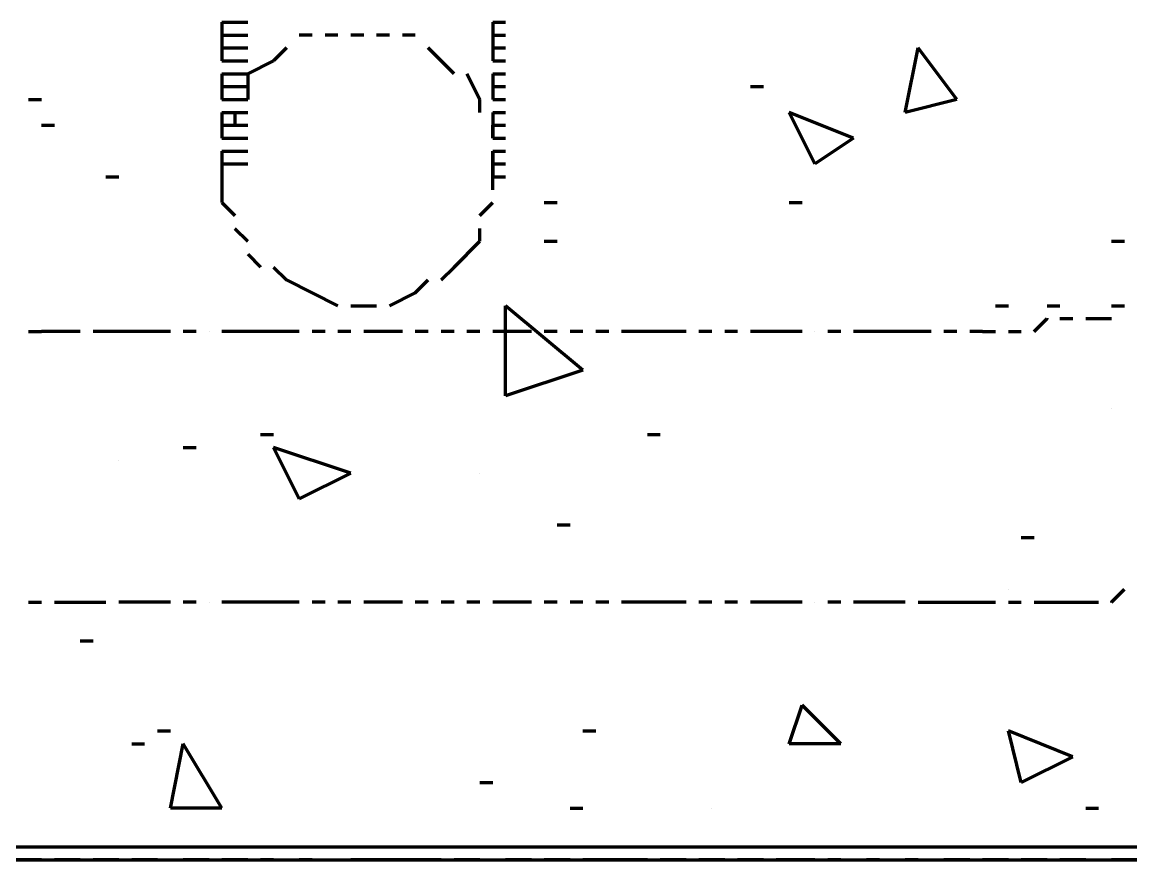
# Model space of a CAD drawing. Header units: inches. Extents: x 16 to 776, y 37 to 575.
# Drawn here: x 273.75 to 288.08, y 303.33 to 314.17 of the extents above; entities that cross this region are included whole.
import ezdxf

# ---------------------------------------------------------------- set-up
doc = ezdxf.new("R2010")
doc.units = ezdxf.units.IN
doc.header["$MEASUREMENT"] = 0
doc.layers.add('P', color=250, linetype='CONTINUOUS', lineweight=100)

msp = doc.modelspace()

# ---------------------------------------------------------------- linework, layer by layer
at = {"layer": 'P', "color": 0, "linetype": 'Continuous'}
for points in [[(276.333, 314.167), (276.5, 314.167)], [(276.333, 314.167), (276.333, 314)], [(276.333, 314.167), (276.5, 314.167)], [(276.5, 314.167), (276.667, 314.167)], [(276.5, 314.167), (276.667, 314.167)], [(279.833, 314.167), (280, 314.167)], [(279.833, 314.167), (279.833, 314)], [(279.833, 314.167), (280, 314.167)], [(280, 314.167), (280, 314.167)], [(280, 314.167), (280, 314.167)], [(276.333, 314), (276.5, 314)], [(276.333, 314), (276.333, 314)], [(276.333, 314), (276.5, 314)], [(276.333, 314), (276.5, 314)], [(276.333, 314), (276.333, 313.833)], [(276.333, 314), (276.5, 314)], [(276.5, 314), (276.667, 314)], [(276.5, 314), (276.667, 314)], [(276.5, 314), (276.667, 314)], [(276.5, 314), (276.667, 314)], [(277.5, 314), (277.333, 314)], [(277.833, 314), (277.667, 314)], [(278.167, 314), (278, 314)], [(278.5, 314), (278.333, 314)], [(278.833, 314), (278.667, 314)], [(279.833, 314), (280, 314)], [(279.833, 314), (279.833, 314)], [(279.833, 314), (280, 314)], [(279.833, 314), (280, 314)], [(279.833, 314), (279.833, 313.833)], [(279.833, 314), (280, 314)], [(280, 314), (280, 314)], [(280, 314), (280, 314)], [(280, 314), (280, 314)], [(280, 314), (280, 314)], [(276.333, 313.833), (276.5, 313.833)], [(276.333, 313.833), (276.333, 313.667)], [(276.333, 313.833), (276.5, 313.833)], [(276.5, 313.833), (276.667, 313.833)], [(276.5, 313.833), (276.667, 313.833)], [(277.167, 313.833), (277, 313.667)], [(279.167, 313.667), (279, 313.833)], [(279.833, 313.833), (280, 313.833)], [(279.833, 313.833), (279.833, 313.667)], [(279.833, 313.833), (280, 313.833)], [(280, 313.833), (280, 313.833)], [(280, 313.833), (280, 313.833)], [(285.167, 313), (285.333, 313.833)], [(285.833, 313.167), (285.333, 313.833)], [(276.333, 313.667), (276.5, 313.667)], [(276.333, 313.667), (276.5, 313.667)], [(276.333, 313.667), (276.5, 313.667)], [(276.5, 313.667), (276.667, 313.667)], [(276.5, 313.667), (276.667, 313.667)], [(276.5, 313.667), (276.667, 313.667)], [(277, 313.667), (276.667, 313.5)], [(279.333, 313.5), (279.167, 313.667)], [(279.833, 313.667), (280, 313.667)], [(279.833, 313.667), (280, 313.667)], [(279.833, 313.667), (280, 313.667)], [(280, 313.667), (280, 313.667)], [(280, 313.667), (280, 313.667)], [(280, 313.667), (280, 313.667)], [(276.333, 313.5), (276.5, 313.5)], [(276.333, 313.5), (276.5, 313.5)], [(276.333, 313.5), (276.5, 313.5)], [(276.333, 313.5), (276.5, 313.5)], [(276.333, 313.5), (276.333, 313.333)], [(276.333, 313.5), (276.5, 313.5)], [(276.5, 313.5), (276.667, 313.5)], [(276.5, 313.5), (276.667, 313.5)], [(276.5, 313.5), (276.667, 313.5)], [(276.5, 313.5), (276.667, 313.5)], [(276.5, 313.5), (276.667, 313.5)], [(276.667, 313.5), (276.667, 313.167)], [(279.667, 313.167), (279.5, 313.5)], [(279.833, 313.5), (280, 313.5)], [(279.833, 313.5), (280, 313.5)], [(279.833, 313.5), (280, 313.5)], [(279.833, 313.5), (280, 313.5)], [(279.833, 313.5), (279.833, 313.333)], [(279.833, 313.5), (280, 313.5)], [(280, 313.5), (280, 313.5)], [(280, 313.5), (280, 313.5)], [(280, 313.5), (280, 313.5)], [(280, 313.5), (280, 313.5)], [(280, 313.5), (280, 313.5)], [(276.333, 313.333), (276.5, 313.333)], [(276.333, 313.333), (276.333, 313.167)], [(276.333, 313.333), (276.5, 313.333)], [(276.5, 313.333), (276.667, 313.333)], [(276.5, 313.333), (276.667, 313.333)], [(279.833, 313.333), (280, 313.333)], [(279.833, 313.333), (279.833, 313.167)], [(279.833, 313.333), (280, 313.333)], [(280, 313.333), (280, 313.333)], [(280, 313.333), (280, 313.333)], [(283.167, 313.333), (283.333, 313.333)], [(273.833, 313.167), (274, 313.167)], [(276.333, 313.167), (276.5, 313.167)], [(276.333, 313.167), (276.5, 313.167)], [(276.333, 313.167), (276.5, 313.167)], [(276.5, 313.167), (276.667, 313.167)], [(276.5, 313.167), (276.667, 313.167)], [(276.5, 313.167), (276.667, 313.167)], [(279.667, 313), (279.667, 313.167)], [(279.833, 313.167), (280, 313.167)], [(279.833, 313.167), (280, 313.167)], [(279.833, 313.167), (280, 313.167)], [(280, 313.167), (280, 313.167)], [(280, 313.167), (280, 313.167)], [(280, 313.167), (280, 313.167)], [(285.833, 313.167), (285.167, 313)], [(276.333, 313), (276.5, 313)], [(276.333, 313), (276.5, 313)], [(276.333, 313), (276.5, 313)], [(276.333, 313), (276.5, 313)], [(276.333, 313), (276.333, 312.833)], [(276.333, 313), (276.5, 313)], [(276.5, 313), (276.667, 313)], [(276.5, 313), (276.667, 313)], [(276.5, 313), (276.667, 313)], [(276.5, 313), (276.667, 313)], [(276.5, 313), (276.667, 313)], [(276.5, 313), (276.5, 312.833)], [(279.833, 313), (280, 313)], [(279.833, 313), (280, 313)], [(279.833, 313), (280, 313)], [(279.833, 313), (280, 313)], [(279.833, 313), (279.833, 312.833)], [(279.833, 313), (280, 313)], [(280, 313), (280, 313)], [(280, 313), (280, 313)], [(280, 313), (280, 313)], [(280, 313), (280, 313)], [(280, 313), (280, 313)], [(284.5, 312.667), (283.667, 313)], [(284, 312.333), (283.667, 313)], [(274, 312.833), (274.167, 312.833)], [(276.333, 312.833), (276.5, 312.833)], [(276.333, 312.833), (276.333, 312.667)], [(276.333, 312.833), (276.5, 312.833)], [(276.333, 312.833), (276.333, 312.667)], [(276.5, 312.833), (276.667, 312.833)], [(276.5, 312.833), (276.667, 312.833)], [(279.833, 312.833), (280, 312.833)], [(279.833, 312.833), (279.833, 312.667)], [(279.833, 312.833), (280, 312.833)], [(279.833, 312.667), (279.833, 312.833)], [(280, 312.833), (280, 312.833)], [(280, 312.833), (280, 312.833)], [(276.333, 312.667), (276.5, 312.667)], [(276.333, 312.667), (276.5, 312.667)], [(276.333, 312.667), (276.5, 312.667)], [(276.333, 312.667), (276.5, 312.667)], [(276.333, 312.667), (276.5, 312.667)], [(276.333, 312.667), (276.5, 312.667)], [(276.5, 312.667), (276.667, 312.667)], [(276.5, 312.667), (276.667, 312.667)], [(276.5, 312.667), (276.667, 312.667)], [(276.5, 312.667), (276.667, 312.667)], [(276.5, 312.667), (276.667, 312.667)], [(276.5, 312.667), (276.667, 312.667)], [(279.833, 312.667), (280, 312.667)], [(279.833, 312.667), (280, 312.667)], [(279.833, 312.667), (280, 312.667)], [(279.833, 312.667), (280, 312.667)], [(279.833, 312.667), (280, 312.667)], [(279.833, 312.667), (280, 312.667)], [(280, 312.667), (280, 312.667)], [(280, 312.667), (280, 312.667)], [(280, 312.667), (280, 312.667)], [(280, 312.667), (280, 312.667)], [(280, 312.667), (280, 312.667)], [(280, 312.667), (280, 312.667)], [(284.5, 312.667), (284, 312.333)], [(276.333, 312.5), (276.5, 312.5)], [(276.333, 312.5), (276.333, 312.333)], [(276.333, 312.5), (276.5, 312.5)], [(276.333, 312.5), (276.333, 312.167)], [(276.5, 312.5), (276.667, 312.5)], [(276.5, 312.5), (276.667, 312.5)], [(279.833, 312.5), (280, 312.5)], [(279.833, 312.5), (279.833, 312.333)], [(279.833, 312.5), (280, 312.5)], [(279.833, 312.167), (279.833, 312.5)], [(280, 312.5), (280, 312.5)], [(280, 312.5), (280, 312.5)], [(276.333, 312.333), (276.5, 312.333)], [(276.333, 312.333), (276.333, 312.167)], [(276.5, 312.333), (276.667, 312.333)], [(279.833, 312.333), (280, 312.333)], [(279.833, 312.333), (279.833, 312.167)], [(280, 312.333), (280, 312.333)], [(274.833, 312.167), (275, 312.167)], [(276.333, 312.167), (276.333, 311.833)], [(279.833, 312), (279.833, 312.167)], [(279.833, 312.167), (280, 312.167)], [(276.333, 311.833), (276.5, 311.667)], [(279.667, 311.667), (279.833, 311.833)], [(280.5, 311.833), (280.667, 311.833)], [(283.667, 311.833), (283.833, 311.833)], [(276.5, 311.5), (276.667, 311.333)], [(279.667, 311.333), (279.667, 311.5)], [(279.333, 311), (279.667, 311.333)], [(280.5, 311.333), (280.667, 311.333)], [(287.833, 311.333), (288, 311.333)], [(276.667, 311.167), (276.833, 311)], [(277, 311), (277.167, 310.833)], [(279.167, 310.833), (279.333, 311)], [(277.167, 310.833), (277.5, 310.667)], [(278.833, 310.667), (279, 310.833)], [(277.5, 310.667), (277.833, 310.5)], [(278.5, 310.5), (278.833, 310.667)], [(278, 310.5), (278.167, 310.5)], [(278.167, 310.5), (278.333, 310.5)], [(281, 309.667), (280, 310.5)], [(280, 309.333), (280, 310.5)], [(286.333, 310.5), (286.5, 310.5)], [(287, 310.5), (287.167, 310.5)], [(287.833, 310.5), (288, 310.5)], [(286.833, 310.167), (287, 310.333), (287, 310.333)], [(287.167, 310.333), (287.333, 310.333)], [(287.5, 310.333), (287.833, 310.333)], [(273.833, 310.167), (274, 310.167)], [(274.333, 310.167), (274, 310.167)], [(274.5, 310.167), (274.333, 310.167)], [(275, 310.167), (274.667, 310.167)], [(275.333, 310.167), (275, 310.167)], [(275.667, 310.167), (275.333, 310.167)], [(276, 310.167), (275.833, 310.167)], [(276.167, 310.167), (276.167, 310.167)], [(276.667, 310.167), (276.333, 310.167)], [(277, 310.167), (276.667, 310.167)], [(277.333, 310.167), (277, 310.167)], [(277.667, 310.167), (277.5, 310.167)], [(278, 310.167), (277.833, 310.167)], [(278.333, 310.167), (278.167, 310.167)], [(278.667, 310.167), (278.333, 310.167)], [(279, 310.167), (278.833, 310.167)], [(279.333, 310.167), (279.167, 310.167)], [(279.667, 310.167), (279.5, 310.167)], [(280, 310.167), (279.833, 310.167)], [(280.333, 310.167), (280, 310.167)], [(280.667, 310.167), (280.5, 310.167)], [(281, 310.167), (280.833, 310.167)], [(281.333, 310.167), (281.167, 310.167)], [(281.833, 310.167), (281.5, 310.167)], [(282.167, 310.167), (281.833, 310.167)], [(282.333, 310.167), (282.167, 310.167)], [(282.667, 310.167), (282.5, 310.167)], [(283, 310.167), (282.833, 310.167)], [(283.5, 310.167), (283.167, 310.167)], [(283.833, 310.167), (283.5, 310.167)], [(284, 310.167), (284, 310.167)], [(284.333, 310.167), (284.167, 310.167)], [(284.833, 310.167), (284.5, 310.167)], [(285.167, 310.167), (284.833, 310.167)], [(285.5, 310.167), (285.167, 310.167)], [(285.833, 310.167), (285.667, 310.167)], [(286.167, 310.167), (286, 310.167)], [(286.167, 310.167), (286.333, 310.167)], [(286.5, 310.167), (286.667, 310.167)], [(281, 309.667), (280, 309.333)], [(287.833, 309.167), (287.833, 309.167)], [(276.833, 308.833), (277, 308.833)], [(281.833, 308.833), (282, 308.833)], [(275.833, 308.667), (276, 308.667)], [(278, 308.333), (277, 308.667)], [(277.333, 308), (277, 308.667)], [(275, 308.5), (275, 308.5)], [(278, 308.333), (277.333, 308)], [(279.667, 308.333), (279.667, 308.333)], [(280.667, 307.667), (280.833, 307.667)], [(286.667, 307.5), (286.833, 307.5)], [(286.5, 306.833), (286.5, 306.833)], [(287.833, 306.667), (287.833, 306.667), (288, 306.833)], [(273.833, 306.667), (274, 306.667)], [(274.167, 306.667), (274.5, 306.667)], [(274.5, 306.667), (274.833, 306.667)], [(275, 306.667), (275, 306.667)], [(275.333, 306.667), (275, 306.667)], [(275.667, 306.667), (275.333, 306.667)], [(276, 306.667), (275.833, 306.667)], [(276.167, 306.667), (276.167, 306.667)], [(276.667, 306.667), (276.333, 306.667)], [(277, 306.667), (276.667, 306.667)], [(277.333, 306.667), (277, 306.667)], [(277.667, 306.667), (277.5, 306.667)], [(278, 306.667), (277.833, 306.667)], [(278.333, 306.667), (278.167, 306.667)], [(278.667, 306.667), (278.333, 306.667)], [(279, 306.667), (278.833, 306.667)], [(279.333, 306.667), (279.167, 306.667)], [(279.667, 306.667), (279.5, 306.667)], [(280, 306.667), (279.833, 306.667)], [(280.333, 306.667), (280, 306.667)], [(280.667, 306.667), (280.5, 306.667)], [(281, 306.667), (280.833, 306.667)], [(281.333, 306.667), (281.167, 306.667)], [(281.833, 306.667), (281.5, 306.667)], [(282.167, 306.667), (281.833, 306.667)], [(282.333, 306.667), (282.167, 306.667)], [(282.667, 306.667), (282.5, 306.667)], [(283, 306.667), (282.833, 306.667)], [(283.5, 306.667), (283.167, 306.667)], [(283.833, 306.667), (283.5, 306.667)], [(284, 306.667), (284, 306.667)], [(284.333, 306.667), (284.167, 306.667)], [(284.833, 306.667), (284.5, 306.667)], [(285.167, 306.667), (284.833, 306.667)], [(285.167, 306.667), (285.167, 306.667)], [(285.333, 306.667), (285.667, 306.667)], [(285.667, 306.667), (286, 306.667)], [(286, 306.667), (286.333, 306.667)], [(286.5, 306.667), (286.667, 306.667)], [(286.833, 306.667), (287, 306.667)], [(287, 306.667), (287.333, 306.667)], [(287.333, 306.667), (287.667, 306.667)], [(274.5, 306.167), (274.667, 306.167)], [(283.667, 304.833), (283.833, 305.333)], [(284.333, 304.833), (283.833, 305.333)], [(275.5, 305), (275.667, 305)], [(281, 305), (281.167, 305)], [(287.333, 304.667), (286.5, 305)], [(286.667, 304.333), (286.5, 305)], [(275.167, 304.833), (275.333, 304.833)], [(275.667, 304), (275.833, 304.833)], [(276.333, 304), (275.833, 304.833)], [(284.333, 304.833), (283.667, 304.833)], [(287.333, 304.667), (286.667, 304.333)], [(279.667, 304.333), (279.833, 304.333)], [(276.333, 304), (275.667, 304)], [(280.833, 304), (281, 304)], [(282.667, 304), (282.667, 304)], [(287.5, 304), (287.667, 304)], [(273.667, 303.5), (273.833, 303.5)], [(273.667, 303.5), (273.833, 303.5)], [(273.833, 303.5), (274, 303.5)], [(273.833, 303.5), (274, 303.5)], [(274, 303.5), (274.167, 303.5)], [(274, 303.5), (274.167, 303.5)], [(274, 303.5), (274, 303.5)], [(274, 303.5), (274, 303.5)], [(274.167, 303.5), (274.333, 303.5)], [(274.167, 303.5), (274.333, 303.5)], [(274.333, 303.5), (274.5, 303.5)], [(274.333, 303.5), (274.5, 303.5)], [(274.5, 303.5), (274.667, 303.5)], [(274.5, 303.5), (274.667, 303.5)], [(274.5, 303.5), (274.5, 303.5)], [(274.5, 303.5), (274.5, 303.5)], [(274.667, 303.5), (274.833, 303.5)], [(274.667, 303.5), (274.833, 303.5)], [(274.833, 303.5), (275, 303.5)], [(274.833, 303.5), (275, 303.5)], [(275, 303.5), (275.167, 303.5)], [(275, 303.5), (275.167, 303.5)], [(275, 303.5), (275, 303.5)], [(275, 303.5), (275, 303.5)], [(275.167, 303.5), (275.333, 303.5)], [(275.167, 303.5), (275.333, 303.5)], [(275.333, 303.5), (275.5, 303.5)], [(275.333, 303.5), (275.5, 303.5)], [(275.333, 303.5), (275.333, 303.5)], [(275.333, 303.5), (275.333, 303.5)], [(275.5, 303.5), (275.667, 303.5)], [(275.5, 303.5), (275.667, 303.5)], [(275.667, 303.5), (275.833, 303.5)], [(275.667, 303.5), (275.833, 303.5)], [(275.667, 303.5), (275.833, 303.5)], [(275.833, 303.5), (276, 303.5)], [(275.833, 303.5), (276, 303.5)], [(275.833, 303.5), (275.833, 303.5)], [(275.833, 303.5), (275.833, 303.5)], [(275.833, 303.5), (275.833, 303.5)], [(276, 303.5), (276.167, 303.5)], [(276, 303.5), (276.167, 303.5)], [(276.167, 303.5), (276.333, 303.5)], [(276.167, 303.5), (276.333, 303.5)], [(276.167, 303.5), (276.333, 303.5)], [(276.167, 303.5), (276.167, 303.5)], [(276.167, 303.5), (276.167, 303.5)], [(276.333, 303.5), (276.5, 303.5)], [(276.333, 303.5), (276.5, 303.5)], [(276.333, 303.5), (276.5, 303.5)], [(276.5, 303.5), (276.667, 303.5)], [(276.5, 303.5), (276.667, 303.5)], [(276.667, 303.5), (276.833, 303.5)], [(276.667, 303.5), (276.833, 303.5)], [(276.667, 303.5), (276.833, 303.5)], [(276.667, 303.5), (276.667, 303.5)], [(276.667, 303.5), (276.667, 303.5)], [(276.833, 303.5), (277, 303.5)], [(276.833, 303.5), (277, 303.5)], [(276.833, 303.5), (277, 303.5)], [(277, 303.5), (277.167, 303.5)], [(277, 303.5), (277.167, 303.5)], [(277, 303.5), (277, 303.5)], [(277, 303.5), (277, 303.5)], [(277.167, 303.5), (277.333, 303.5)], [(277.167, 303.5), (277.333, 303.5)], [(277.167, 303.5), (277.333, 303.5)], [(277.333, 303.5), (277.5, 303.5)], [(277.333, 303.5), (277.5, 303.5)], [(277.333, 303.5), (277.5, 303.5)], [(277.5, 303.5), (277.667, 303.5)], [(277.5, 303.5), (277.667, 303.5)], [(277.5, 303.5), (277.5, 303.5)], [(277.5, 303.5), (277.5, 303.5)], [(277.667, 303.5), (277.833, 303.5)], [(277.667, 303.5), (277.833, 303.5)], [(277.667, 303.5), (277.833, 303.5)], [(277.833, 303.5), (278, 303.5)], [(277.833, 303.5), (278, 303.5)], [(277.833, 303.5), (278, 303.5)], [(277.833, 303.5), (278, 303.5)], [(278, 303.5), (278.167, 303.5)], [(278, 303.5), (278.167, 303.5)], [(278, 303.5), (278, 303.5)], [(278, 303.5), (278, 303.5)], [(278, 303.5), (278, 303.5)], [(278.167, 303.5), (278.333, 303.5)], [(278.167, 303.5), (278.333, 303.5)], [(278.333, 303.5), (278.5, 303.5)], [(278.333, 303.5), (278.5, 303.5)], [(278.333, 303.5), (278.333, 303.5)], [(278.333, 303.5), (278.333, 303.5)], [(278.5, 303.5), (278.667, 303.5)], [(278.5, 303.5), (278.667, 303.5)], [(278.667, 303.5), (278.833, 303.5)], [(278.667, 303.5), (278.833, 303.5)], [(278.833, 303.5), (279, 303.5)], [(278.833, 303.5), (279, 303.5)], [(278.833, 303.5), (278.833, 303.5)], [(278.833, 303.5), (278.833, 303.5)], [(279, 303.5), (279.167, 303.5)], [(279, 303.5), (279.167, 303.5)], [(279.167, 303.5), (279.333, 303.5)], [(279.167, 303.5), (279.333, 303.5)], [(279.167, 303.5), (279.167, 303.5)], [(279.167, 303.5), (279.167, 303.5)], [(279.333, 303.5), (279.5, 303.5)], [(279.333, 303.5), (279.5, 303.5)], [(279.5, 303.5), (279.667, 303.5)], [(279.5, 303.5), (279.667, 303.5)], [(279.667, 303.5), (279.833, 303.5)], [(279.667, 303.5), (279.833, 303.5)], [(279.667, 303.5), (279.667, 303.5)], [(279.667, 303.5), (279.667, 303.5)], [(279.833, 303.5), (280, 303.5)], [(279.833, 303.5), (280, 303.5)], [(279.833, 303.5), (280, 303.5)], [(280, 303.5), (280.167, 303.5)], [(280, 303.5), (280.167, 303.5)], [(280, 303.5), (280, 303.5)], [(280, 303.5), (280, 303.5)], [(280, 303.5), (280, 303.5)], [(280.167, 303.5), (280.333, 303.5)], [(280.167, 303.5), (280.333, 303.5)], [(280.333, 303.5), (280.5, 303.5)], [(280.333, 303.5), (280.5, 303.5)], [(280.5, 303.5), (280.667, 303.5)], [(280.5, 303.5), (280.667, 303.5)], [(280.5, 303.5), (280.5, 303.5)], [(280.5, 303.5), (280.5, 303.5)], [(280.667, 303.5), (280.833, 303.5)], [(280.667, 303.5), (280.833, 303.5)], [(280.833, 303.5), (281, 303.5)], [(280.833, 303.5), (281, 303.5)], [(281, 303.5), (281.167, 303.5)], [(281, 303.5), (281.167, 303.5)], [(281, 303.5), (281, 303.5)], [(281, 303.5), (281, 303.5)], [(281.167, 303.5), (281.333, 303.5)], [(281.167, 303.5), (281.333, 303.5)], [(281.333, 303.5), (281.5, 303.5)], [(281.333, 303.5), (281.5, 303.5)], [(281.333, 303.5), (281.333, 303.5)], [(281.333, 303.5), (281.333, 303.5)], [(281.5, 303.5), (281.667, 303.5)], [(281.5, 303.5), (281.667, 303.5)], [(281.667, 303.5), (281.833, 303.5)], [(281.667, 303.5), (281.833, 303.5)], [(281.833, 303.5), (282, 303.5)], [(281.833, 303.5), (282, 303.5)], [(281.833, 303.5), (281.833, 303.5)], [(281.833, 303.5), (281.833, 303.5)], [(282, 303.5), (282.167, 303.5)], [(282, 303.5), (282.167, 303.5)], [(282.167, 303.5), (282.333, 303.5)], [(282.167, 303.5), (282.333, 303.5)], [(282.167, 303.5), (282.167, 303.5)], [(282.167, 303.5), (282.167, 303.5)], [(282.333, 303.5), (282.5, 303.5)], [(282.333, 303.5), (282.5, 303.5)], [(282.5, 303.5), (282.667, 303.5)], [(282.5, 303.5), (282.667, 303.5)], [(282.667, 303.5), (282.833, 303.5)], [(282.667, 303.5), (282.833, 303.5)], [(282.667, 303.5), (282.667, 303.5)], [(282.667, 303.5), (282.667, 303.5)], [(282.833, 303.5), (283, 303.5)], [(282.833, 303.5), (283, 303.5)], [(283, 303.5), (283.167, 303.5)], [(283, 303.5), (283.167, 303.5)], [(283, 303.5), (283, 303.5)], [(283, 303.5), (283, 303.5)], [(283.167, 303.5), (283.333, 303.5)], [(283.167, 303.5), (283.333, 303.5)], [(283.333, 303.5), (283.5, 303.5)], [(283.333, 303.5), (283.5, 303.5)], [(283.5, 303.5), (283.667, 303.5)], [(283.5, 303.5), (283.667, 303.5)], [(283.5, 303.5), (283.5, 303.5)], [(283.5, 303.5), (283.5, 303.5)], [(283.667, 303.5), (283.833, 303.5)], [(283.667, 303.5), (283.833, 303.5)], [(283.833, 303.5), (284, 303.5)], [(283.833, 303.5), (284, 303.5)], [(284, 303.5), (284.167, 303.5)], [(284, 303.5), (284.167, 303.5)], [(284, 303.5), (284.167, 303.5)], [(284, 303.5), (284, 303.5)], [(284, 303.5), (284, 303.5)], [(284.167, 303.5), (284.333, 303.5)], [(284.167, 303.5), (284.333, 303.5)], [(284.167, 303.5), (284.333, 303.5)], [(284.333, 303.5), (284.5, 303.5)], [(284.333, 303.5), (284.5, 303.5)], [(284.333, 303.5), (284.333, 303.5)], [(284.333, 303.5), (284.333, 303.5)], [(284.5, 303.5), (284.667, 303.5)], [(284.5, 303.5), (284.667, 303.5)], [(284.5, 303.5), (284.667, 303.5)], [(284.667, 303.5), (284.833, 303.5)], [(284.667, 303.5), (284.833, 303.5)], [(284.667, 303.5), (284.833, 303.5)], [(284.833, 303.5), (285, 303.5)], [(284.833, 303.5), (285, 303.5)], [(284.833, 303.5), (284.833, 303.5)], [(284.833, 303.5), (284.833, 303.5)], [(285, 303.5), (285.167, 303.5)], [(285, 303.5), (285.167, 303.5)], [(285, 303.5), (285.167, 303.5)], [(285.167, 303.5), (285.333, 303.5)], [(285.167, 303.5), (285.333, 303.5)], [(285.167, 303.5), (285.167, 303.5)], [(285.167, 303.5), (285.167, 303.5)], [(285.167, 303.5), (285.167, 303.5)], [(285.333, 303.5), (285.5, 303.5)], [(285.333, 303.5), (285.5, 303.5)], [(285.5, 303.5), (285.667, 303.5)], [(285.5, 303.5), (285.667, 303.5)], [(285.5, 303.5), (285.667, 303.5)], [(285.667, 303.5), (285.833, 303.5)], [(285.667, 303.5), (285.833, 303.5)], [(285.667, 303.5), (285.667, 303.5)], [(285.667, 303.5), (285.667, 303.5)], [(285.667, 303.5), (285.667, 303.5)], [(285.833, 303.5), (286, 303.5)], [(285.833, 303.5), (286, 303.5)], [(286, 303.5), (286.167, 303.5)], [(286, 303.5), (286.167, 303.5)], [(286, 303.5), (286, 303.5)], [(286, 303.5), (286, 303.5)], [(286.167, 303.5), (286.333, 303.5)], [(286.167, 303.5), (286.333, 303.5)], [(286.333, 303.5), (286.5, 303.5)], [(286.333, 303.5), (286.5, 303.5)], [(286.5, 303.5), (286.667, 303.5)], [(286.5, 303.5), (286.667, 303.5)], [(286.5, 303.5), (286.5, 303.5)], [(286.5, 303.5), (286.5, 303.5)], [(286.667, 303.5), (286.833, 303.5)], [(286.667, 303.5), (286.833, 303.5)], [(286.833, 303.5), (287, 303.5)], [(286.833, 303.5), (287, 303.5)], [(287, 303.5), (287.167, 303.5)], [(287, 303.5), (287.167, 303.5)], [(287, 303.5), (287, 303.5)], [(287, 303.5), (287, 303.5)], [(287.167, 303.5), (287.333, 303.5)], [(287.167, 303.5), (287.333, 303.5)], [(287.333, 303.5), (287.5, 303.5)], [(287.333, 303.5), (287.5, 303.5)], [(287.333, 303.5), (287.333, 303.5)], [(287.333, 303.5), (287.333, 303.5)], [(287.5, 303.5), (287.667, 303.5)], [(287.5, 303.5), (287.667, 303.5)], [(287.667, 303.5), (287.833, 303.5)], [(287.667, 303.5), (287.833, 303.5)], [(287.667, 303.5), (287.833, 303.5)], [(287.833, 303.5), (288, 303.5)], [(287.833, 303.5), (288, 303.5)], [(287.833, 303.5), (287.833, 303.5)], [(287.833, 303.5), (287.833, 303.5)], [(287.833, 303.5), (287.833, 303.5)], [(288, 303.5), (288.167, 303.5)], [(288, 303.5), (288.167, 303.5)], [(273.833, 303.333), (273.667, 303.333)], [(273.667, 303.333), (273.833, 303.333)], [(273.667, 303.333), (273.833, 303.333)], [(274, 303.333), (273.833, 303.333)], [(273.833, 303.333), (274, 303.333)], [(273.833, 303.333), (274, 303.333)], [(274, 303.333), (274.167, 303.333)], [(274, 303.333), (274, 303.333)], [(274, 303.333), (274, 303.333)], [(274, 303.333), (274.167, 303.333)], [(274, 303.333), (274, 303.333)], [(274.333, 303.333), (274.167, 303.333)], [(274.167, 303.333), (274.333, 303.333)], [(274.167, 303.333), (274.333, 303.333)], [(274.5, 303.333), (274.333, 303.333)], [(274.333, 303.333), (274.5, 303.333)], [(274.333, 303.333), (274.5, 303.333)], [(274.5, 303.333), (274.667, 303.333)], [(274.5, 303.333), (274.5, 303.333)], [(274.5, 303.333), (274.5, 303.333)], [(274.5, 303.333), (274.667, 303.333)], [(274.5, 303.333), (274.5, 303.333)], [(274.833, 303.333), (274.667, 303.333)], [(274.667, 303.333), (274.833, 303.333)], [(274.667, 303.333), (274.833, 303.333)], [(275, 303.333), (274.833, 303.333)], [(274.833, 303.333), (275, 303.333)], [(274.833, 303.333), (275, 303.333)], [(275, 303.333), (275.167, 303.333)], [(275, 303.333), (275, 303.333)], [(275, 303.333), (275, 303.333)], [(275, 303.333), (275.167, 303.333)], [(275, 303.333), (275, 303.333)], [(275.333, 303.333), (275.167, 303.333)], [(275.167, 303.333), (275.333, 303.333)], [(275.167, 303.333), (275.333, 303.333)], [(275.5, 303.333), (275.333, 303.333)], [(275.333, 303.333), (275.5, 303.333)], [(275.333, 303.333), (275.333, 303.333)], [(275.333, 303.333), (275.333, 303.333)], [(275.333, 303.333), (275.5, 303.333)], [(275.333, 303.333), (275.333, 303.333)], [(275.5, 303.333), (275.667, 303.333)], [(275.5, 303.333), (275.667, 303.333)], [(275.667, 303.333), (275.833, 303.333)], [(275.667, 303.333), (275.833, 303.333)], [(275.667, 303.333), (275.833, 303.333)], [(276, 303.333), (275.833, 303.333)], [(275.833, 303.333), (276, 303.333)], [(275.833, 303.333), (275.833, 303.333)], [(275.833, 303.333), (275.833, 303.333)], [(275.833, 303.333), (276, 303.333)], [(275.833, 303.333), (275.833, 303.333)], [(275.833, 303.333), (275.833, 303.333)], [(276.167, 303.333), (276, 303.333)], [(276, 303.333), (276.167, 303.333)], [(276, 303.333), (276.167, 303.333)], [(276.167, 303.333), (276.333, 303.333)], [(276.167, 303.333), (276.333, 303.333)], [(276.167, 303.333), (276.167, 303.333)], [(276.167, 303.333), (276.333, 303.333)], [(276.167, 303.333), (276.167, 303.333)], [(276.5, 303.333), (276.333, 303.333)], [(276.333, 303.333), (276.5, 303.333)], [(276.333, 303.333), (276.5, 303.333)], [(276.333, 303.333), (276.5, 303.333)], [(276.667, 303.333), (276.5, 303.333)], [(276.5, 303.333), (276.667, 303.333)], [(276.5, 303.333), (276.667, 303.333)], [(276.667, 303.333), (276.833, 303.333)], [(276.667, 303.333), (276.833, 303.333)], [(276.667, 303.333), (276.667, 303.333)], [(276.667, 303.333), (276.833, 303.333)], [(276.667, 303.333), (276.667, 303.333)], [(277, 303.333), (276.833, 303.333)], [(276.833, 303.333), (277, 303.333)], [(276.833, 303.333), (277, 303.333)], [(276.833, 303.333), (277, 303.333)], [(277, 303.333), (277.167, 303.333)], [(277, 303.333), (277, 303.333)], [(277, 303.333), (277, 303.333)], [(277, 303.333), (277.167, 303.333)], [(277, 303.333), (277, 303.333)], [(277.167, 303.333), (277.333, 303.333)], [(277.167, 303.333), (277.333, 303.333)], [(277.167, 303.333), (277.333, 303.333)], [(277.5, 303.333), (277.333, 303.333)], [(277.333, 303.333), (277.5, 303.333)], [(277.333, 303.333), (277.5, 303.333)], [(277.333, 303.333), (277.5, 303.333)], [(277.5, 303.333), (277.667, 303.333)], [(277.5, 303.333), (277.5, 303.333)], [(277.5, 303.333), (277.5, 303.333)], [(277.5, 303.333), (277.667, 303.333)], [(277.5, 303.333), (277.5, 303.333)], [(277.667, 303.333), (277.833, 303.333)], [(277.667, 303.333), (277.833, 303.333)], [(277.667, 303.333), (277.833, 303.333)], [(277.833, 303.333), (278, 303.333)], [(277.833, 303.333), (278, 303.333)], [(277.833, 303.333), (278, 303.333)], [(277.833, 303.333), (278, 303.333)], [(278.167, 303.333), (278, 303.333)], [(278, 303.333), (278.167, 303.333)], [(278, 303.333), (278, 303.333)], [(278, 303.333), (278, 303.333)], [(278, 303.333), (278.167, 303.333)], [(278, 303.333), (278, 303.333)], [(278, 303.333), (278, 303.333)], [(278.333, 303.333), (278.167, 303.333)], [(278.167, 303.333), (278.333, 303.333)], [(278.167, 303.333), (278.333, 303.333)], [(278.5, 303.333), (278.333, 303.333)], [(278.333, 303.333), (278.5, 303.333)], [(278.333, 303.333), (278.333, 303.333)], [(278.333, 303.333), (278.5, 303.333)], [(278.333, 303.333), (278.333, 303.333)], [(278.667, 303.333), (278.5, 303.333)], [(278.5, 303.333), (278.667, 303.333)], [(278.5, 303.333), (278.667, 303.333)], [(278.833, 303.333), (278.667, 303.333)], [(278.667, 303.333), (278.833, 303.333)], [(278.667, 303.333), (278.833, 303.333)], [(279, 303.333), (278.833, 303.333)], [(278.833, 303.333), (279, 303.333)], [(278.833, 303.333), (278.833, 303.333)], [(278.833, 303.333), (279, 303.333)], [(278.833, 303.333), (278.833, 303.333)], [(279.167, 303.333), (279, 303.333)], [(279, 303.333), (279.167, 303.333)], [(279, 303.333), (279.167, 303.333)], [(279.167, 303.333), (279.333, 303.333)], [(279.167, 303.333), (279.167, 303.333)], [(279.167, 303.333), (279.167, 303.333)], [(279.167, 303.333), (279.333, 303.333)], [(279.167, 303.333), (279.167, 303.333)], [(279.5, 303.333), (279.333, 303.333)], [(279.333, 303.333), (279.5, 303.333)], [(279.333, 303.333), (279.5, 303.333)], [(279.667, 303.333), (279.5, 303.333)], [(279.5, 303.333), (279.667, 303.333)], [(279.5, 303.333), (279.667, 303.333)], [(279.667, 303.333), (279.833, 303.333)], [(279.667, 303.333), (279.667, 303.333)], [(279.667, 303.333), (279.667, 303.333)], [(279.667, 303.333), (279.833, 303.333)], [(279.667, 303.333), (279.667, 303.333)], [(279.833, 303.333), (280, 303.333)], [(279.833, 303.333), (280, 303.333)], [(279.833, 303.333), (280, 303.333)], [(280.167, 303.333), (280, 303.333)], [(280, 303.333), (280.167, 303.333)], [(280, 303.333), (280, 303.333)], [(280, 303.333), (280, 303.333)], [(280, 303.333), (280.167, 303.333)], [(280, 303.333), (280, 303.333)], [(280, 303.333), (280, 303.333)], [(280.333, 303.333), (280.167, 303.333)], [(280.167, 303.333), (280.333, 303.333)], [(280.167, 303.333), (280.333, 303.333)], [(280.333, 303.333), (280.5, 303.333)], [(280.333, 303.333), (280.5, 303.333)], [(280.667, 303.333), (280.5, 303.333)], [(280.5, 303.333), (280.667, 303.333)], [(280.5, 303.333), (280.5, 303.333)], [(280.5, 303.333), (280.5, 303.333)], [(280.5, 303.333), (280.667, 303.333)], [(280.5, 303.333), (280.5, 303.333)], [(280.833, 303.333), (280.667, 303.333)], [(280.667, 303.333), (280.833, 303.333)], [(280.667, 303.333), (280.833, 303.333)], [(280.833, 303.333), (281, 303.333)], [(280.833, 303.333), (281, 303.333)], [(281.167, 303.333), (281, 303.333)], [(281, 303.333), (281.167, 303.333)], [(281, 303.333), (281, 303.333)], [(281, 303.333), (281, 303.333)], [(281, 303.333), (281.167, 303.333)], [(281, 303.333), (281, 303.333)], [(281.333, 303.333), (281.167, 303.333)], [(281.167, 303.333), (281.333, 303.333)], [(281.167, 303.333), (281.333, 303.333)], [(281.5, 303.333), (281.333, 303.333)], [(281.333, 303.333), (281.5, 303.333)], [(281.333, 303.333), (281.333, 303.333)], [(281.333, 303.333), (281.5, 303.333)], [(281.333, 303.333), (281.333, 303.333)], [(281.667, 303.333), (281.5, 303.333)], [(281.5, 303.333), (281.667, 303.333)], [(281.5, 303.333), (281.667, 303.333)], [(281.833, 303.333), (281.667, 303.333)], [(281.667, 303.333), (281.833, 303.333)], [(281.667, 303.333), (281.833, 303.333)], [(281.833, 303.333), (282, 303.333)], [(281.833, 303.333), (281.833, 303.333)], [(281.833, 303.333), (281.833, 303.333)], [(281.833, 303.333), (282, 303.333)], [(281.833, 303.333), (281.833, 303.333)], [(282.167, 303.333), (282, 303.333)], [(282, 303.333), (282.167, 303.333)], [(282, 303.333), (282.167, 303.333)], [(282.333, 303.333), (282.167, 303.333)], [(282.167, 303.333), (282.333, 303.333)], [(282.167, 303.333), (282.167, 303.333)], [(282.167, 303.333), (282.167, 303.333)], [(282.167, 303.333), (282.333, 303.333)], [(282.167, 303.333), (282.167, 303.333)], [(282.333, 303.333), (282.5, 303.333)], [(282.333, 303.333), (282.5, 303.333)], [(282.667, 303.333), (282.5, 303.333)], [(282.5, 303.333), (282.667, 303.333)], [(282.5, 303.333), (282.667, 303.333)], [(282.833, 303.333), (282.667, 303.333)], [(282.667, 303.333), (282.833, 303.333)], [(282.667, 303.333), (282.667, 303.333)], [(282.667, 303.333), (282.667, 303.333)], [(282.667, 303.333), (282.833, 303.333)], [(282.667, 303.333), (282.667, 303.333)], [(282.833, 303.333), (283, 303.333)], [(282.833, 303.333), (283, 303.333)], [(283.167, 303.333), (283, 303.333)], [(283, 303.333), (283.167, 303.333)], [(283, 303.333), (283, 303.333)], [(283, 303.333), (283, 303.333)], [(283, 303.333), (283.167, 303.333)], [(283, 303.333), (283, 303.333)], [(283.333, 303.333), (283.167, 303.333)], [(283.167, 303.333), (283.333, 303.333)], [(283.167, 303.333), (283.333, 303.333)], [(283.333, 303.333), (283.5, 303.333)], [(283.333, 303.333), (283.5, 303.333)], [(283.667, 303.333), (283.5, 303.333)], [(283.5, 303.333), (283.667, 303.333)], [(283.5, 303.333), (283.5, 303.333)], [(283.5, 303.333), (283.5, 303.333)], [(283.5, 303.333), (283.667, 303.333)], [(283.5, 303.333), (283.5, 303.333)], [(283.833, 303.333), (283.667, 303.333)], [(283.667, 303.333), (283.833, 303.333)], [(283.667, 303.333), (283.833, 303.333)], [(284, 303.333), (283.833, 303.333)], [(283.833, 303.333), (284, 303.333)], [(283.833, 303.333), (284, 303.333)], [(284, 303.333), (284.167, 303.333)], [(284, 303.333), (284.167, 303.333)], [(284, 303.333), (284, 303.333)], [(284, 303.333), (284.167, 303.333)], [(284, 303.333), (284, 303.333)], [(284.333, 303.333), (284.167, 303.333)], [(284.167, 303.333), (284.333, 303.333)], [(284.167, 303.333), (284.333, 303.333)], [(284.167, 303.333), (284.333, 303.333)], [(284.333, 303.333), (284.5, 303.333)], [(284.333, 303.333), (284.333, 303.333)], [(284.333, 303.333), (284.333, 303.333)], [(284.333, 303.333), (284.5, 303.333)], [(284.333, 303.333), (284.333, 303.333)], [(284.5, 303.333), (284.667, 303.333)], [(284.5, 303.333), (284.667, 303.333)], [(284.5, 303.333), (284.667, 303.333)], [(284.833, 303.333), (284.667, 303.333)], [(284.667, 303.333), (284.833, 303.333)], [(284.667, 303.333), (284.833, 303.333)], [(284.667, 303.333), (284.833, 303.333)], [(284.833, 303.333), (285, 303.333)], [(284.833, 303.333), (284.833, 303.333)], [(284.833, 303.333), (284.833, 303.333)], [(284.833, 303.333), (285, 303.333)], [(284.833, 303.333), (284.833, 303.333)], [(285, 303.333), (285.167, 303.333)], [(285, 303.333), (285.167, 303.333)], [(285, 303.333), (285.167, 303.333)], [(285.333, 303.333), (285.167, 303.333)], [(285.167, 303.333), (285.333, 303.333)], [(285.167, 303.333), (285.167, 303.333)], [(285.167, 303.333), (285.167, 303.333)], [(285.167, 303.333), (285.333, 303.333)], [(285.167, 303.333), (285.167, 303.333)], [(285.167, 303.333), (285.167, 303.333)], [(285.333, 303.333), (285.5, 303.333)], [(285.333, 303.333), (285.5, 303.333)], [(285.5, 303.333), (285.667, 303.333)], [(285.5, 303.333), (285.667, 303.333)], [(285.5, 303.333), (285.667, 303.333)], [(285.833, 303.333), (285.667, 303.333)], [(285.667, 303.333), (285.833, 303.333)], [(285.667, 303.333), (285.667, 303.333)], [(285.667, 303.333), (285.667, 303.333)], [(285.667, 303.333), (285.833, 303.333)], [(285.667, 303.333), (285.667, 303.333)], [(285.667, 303.333), (285.667, 303.333)], [(286, 303.333), (285.833, 303.333)], [(285.833, 303.333), (286, 303.333)], [(285.833, 303.333), (286, 303.333)], [(286, 303.333), (286.167, 303.333)], [(286, 303.333), (286, 303.333)], [(286, 303.333), (286, 303.333)], [(286, 303.333), (286.167, 303.333)], [(286, 303.333), (286, 303.333)], [(286.333, 303.333), (286.167, 303.333)], [(286.167, 303.333), (286.333, 303.333)], [(286.167, 303.333), (286.333, 303.333)], [(286.5, 303.333), (286.333, 303.333)], [(286.333, 303.333), (286.5, 303.333)], [(286.333, 303.333), (286.5, 303.333)], [(286.5, 303.333), (286.667, 303.333)], [(286.5, 303.333), (286.5, 303.333)], [(286.5, 303.333), (286.5, 303.333)], [(286.5, 303.333), (286.667, 303.333)], [(286.5, 303.333), (286.5, 303.333)], [(286.833, 303.333), (286.667, 303.333)], [(286.667, 303.333), (286.833, 303.333)], [(286.667, 303.333), (286.833, 303.333)], [(287, 303.333), (286.833, 303.333)], [(286.833, 303.333), (287, 303.333)], [(286.833, 303.333), (287, 303.333)], [(287, 303.333), (287.167, 303.333)], [(287, 303.333), (287, 303.333)], [(287, 303.333), (287, 303.333)], [(287, 303.333), (287.167, 303.333)], [(287, 303.333), (287, 303.333)], [(287.333, 303.333), (287.167, 303.333)], [(287.167, 303.333), (287.333, 303.333)], [(287.167, 303.333), (287.333, 303.333)], [(287.5, 303.333), (287.333, 303.333)], [(287.333, 303.333), (287.5, 303.333)], [(287.333, 303.333), (287.333, 303.333)], [(287.333, 303.333), (287.333, 303.333)], [(287.333, 303.333), (287.5, 303.333)], [(287.333, 303.333), (287.333, 303.333)], [(287.5, 303.333), (287.667, 303.333)], [(287.5, 303.333), (287.667, 303.333)], [(287.667, 303.333), (287.833, 303.333)], [(287.667, 303.333), (287.833, 303.333)], [(287.667, 303.333), (287.833, 303.333)], [(288, 303.333), (287.833, 303.333)], [(287.833, 303.333), (288, 303.333)], [(287.833, 303.333), (287.833, 303.333)], [(287.833, 303.333), (287.833, 303.333)], [(287.833, 303.333), (288, 303.333)], [(287.833, 303.333), (287.833, 303.333)], [(287.833, 303.333), (287.833, 303.333)], [(288.167, 303.333), (288, 303.333)], [(288, 303.333), (288.167, 303.333)], [(288, 303.333), (288.167, 303.333)]]:
    msp.add_lwpolyline(points, dxfattribs=at)

doc.saveas('drawing.dxf')
